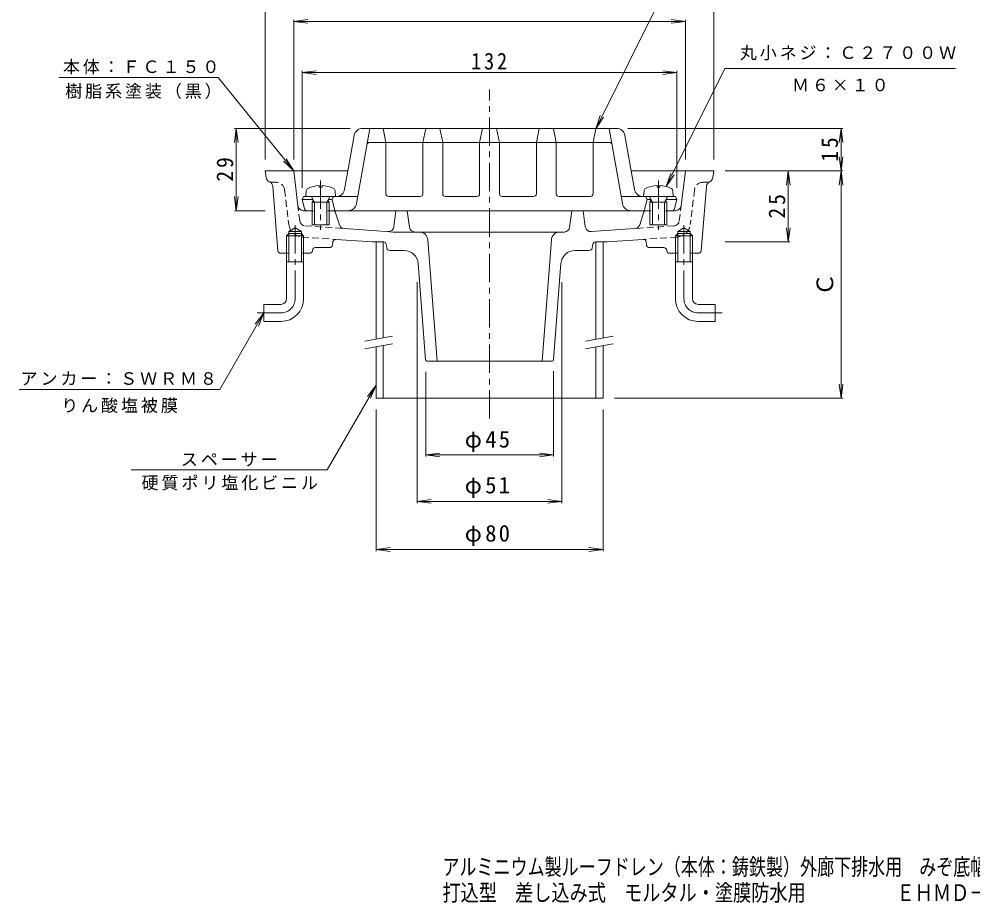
# Model space of a CAD drawing. Units: millimetres, scale not verified. Extents: x -310 to 302, y -270 to 210.
# Drawn here: x -309.5 to 26.5, y -270.3 to 40.9 of the extents above; entities that cross this region are included whole.
import ezdxf
from ezdxf.enums import TextEntityAlignment as Align

# ---------------------------------------------------------------- set-up
doc = ezdxf.new("R2010")
doc.units = ezdxf.units.MM
doc.header["$LTSCALE"] = 2
doc.linetypes.add('CHAIN1', pattern=[8, 5, -1, 1, -1])
doc.linetypes.add('DASHED1', pattern=[1.8, 1.2, -0.6])
for name, color, linetype, lineweight in [('0-0_通り芯', 3, 'Continuous', 9), ('0-2_仕上', 6, 'Continuous', 9), ('0-3_建具', 4, 'Continuous', 9), ('0-4_その他', 7, 'Continuous', 9), ('0-5_寸法', 7, 'Continuous', 9), ('0-A', 4, 'Continuous', 9)]:
    doc.layers.add(name, color=color, linetype=linetype, lineweight=lineweight)
doc.layers.add('F-5_F-5ﾚｲﾔ', color=2, linetype='Continuous')
doc.styles.add('ＭＳ ゴシック', font='')
doc.styles.get('ＭＳ ゴシック').set_extended_font_data('MS Gothic')

msp = doc.modelspace()

# ---------------------------------------------------------------- linework, layer by layer
at = {"layer": '0-0_通り芯', "linetype": 'CHAIN1'}
for p, q in [((-143.764, -99.723), (-143.764, 16.095)), ((-203.264, -15.94), (-203.264, -33.35)), ((-84.264, -15.94), (-84.264, -33.35))]:
    msp.add_line(p, q, dxfattribs=at)
at = {"layer": '0-0_通り芯'}
for p, q in [((-222.483, -14.821), (-222.764, -12.573)), ((-222.764, -12.573), (-193.677, -12.573)), ((-211.26, -24.816), (-212.764, -12.573)), ((-64.764, -12.573), (-93.851, -12.573)), ((-76.267, -24.816), (-74.764, -12.573)), ((-65.045, -14.821), (-64.764, -12.573)), ((-218.342, -40.652), (-220.149, -18.059)), ((-69.185, -40.652), (-67.378, -18.059)), ((-205.764, -26.573), (-209.275, -26.573)), ((-198.992, -26.573), (-200.764, -26.573)), ((-176.764, -26.573), (-177.516, -32.211)), ((-172.764, -26.573), (-171.995, -32.337)), ((-114.764, -26.573), (-115.532, -32.337)), ((-110.764, -26.573), (-110.012, -32.211)), ((-88.535, -26.573), (-86.764, -26.573)), ((-81.764, -26.573), (-78.252, -26.573)), ((-198.04, -27.266), (-196.678, -31.492)), ((-89.487, -27.266), (-90.849, -31.492)), ((-214.464, -33.922), (-212.264, -32.652)), ((-210.064, -33.922), (-212.264, -32.652)), ((-194.914, -32.873), (-180.163, -33.905)), ((-92.613, -32.873), (-107.89, -33.942)), ((-77.464, -33.922), (-75.264, -32.652)), ((-73.064, -33.922), (-75.264, -32.652)), ((-214.464, -34.573), (-214.464, -33.922)), ((-210.064, -33.922), (-214.464, -33.922)), ((-210.064, -34.573), (-210.064, -33.922)), ((-197.939, -36.672), (-185.054, -37.573)), ((-180.163, -33.905), (-177.764, -34.073)), ((-117.358, -34.073), (-177.764, -34.073)), ((-165.539, -36.842), (-162.252, -79.573)), ((-121.989, -36.842), (-125.275, -79.573)), ((-89.588, -36.672), (-102.474, -37.573)), ((-77.464, -33.922), (-73.064, -33.922)), ((-77.464, -34.573), (-77.464, -33.922)), ((-73.064, -34.573), (-73.064, -33.922)), ((-205.177, -39.573), (-200.093, -39.573)), ((-198.928, -37.487), (-199.11, -38.757)), ((-199.092, -38.661), (-199.11, -38.757)), ((-181.111, -37.573), (-185.054, -37.573)), ((-179.903, -39.737), (-180.124, -38.408)), ((-107.624, -39.737), (-107.403, -38.408)), ((-106.416, -37.573), (-102.474, -37.573)), ((-88.599, -37.487), (-88.417, -38.757)), ((-88.435, -38.661), (-88.417, -38.757)), ((-82.35, -39.573), (-87.434, -39.573)), ((-217.345, -41.573), (-214.464, -41.573)), ((-210.064, -41.573), (-207.185, -41.573)), ((-206.174, -40.486), (-206.189, -40.659)), ((-173.894, -40.573), (-178.917, -40.573)), ((-113.633, -40.573), (-108.611, -40.573)), ((-81.354, -40.486), (-81.338, -40.659)), ((-77.464, -41.573), (-80.342, -41.573)), ((-70.182, -41.573), (-73.064, -41.573)), ((-166.299, -79.111), (-168.908, -45.189)), ((-121.228, -79.111), (-118.619, -45.189)), ((-121.727, -79.573), (-165.801, -79.573))]:
    msp.add_line(p, q, dxfattribs=at)
at = {"layer": '0-0_通り芯', "linetype": 'DASHED1'}
for p, q in [((-220.498, -16.573), (-218.957, -16.573)), ((-67.029, -16.573), (-68.571, -16.573)), ((-215.979, -19.207), (-214.475, -31.459)), ((-71.548, -19.207), (-73.053, -31.459)), ((-210.605, -30.154), (-211.26, -24.816)), ((-76.922, -30.154), (-76.267, -24.816)), ((-208.759, -31.905), (-194.914, -32.873)), ((-78.768, -31.905), (-92.613, -32.873)), ((-209.861, -35.838), (-197.876, -36.676)), ((-77.667, -35.838), (-89.652, -36.676))]:
    msp.add_line(p, q, dxfattribs=at)
at = {"layer": '0-0_通り芯', "color": 4, "linetype": 'CHAIN1'}
for p, q in [((-212.264, -31.649), (-212.264, -57.573)), ((-75.264, -31.649), (-75.264, -57.573)), ((-217.264, -62.573), (-225.67, -62.573)), ((-70.264, -62.573), (-61.857, -62.573))]:
    msp.add_line(p, q, dxfattribs=at)
at = {"layer": '0-0_通り芯', "color": 4}
for p, q in [((-214.464, -34.573), (-215.264, -35.373)), ((-209.264, -35.373), (-215.264, -35.373)), ((-215.264, -57.573), (-215.264, -35.373)), ((-210.064, -34.573), (-214.464, -34.573)), ((-214.464, -44.573), (-214.464, -34.573)), ((-210.064, -34.573), (-210.064, -44.573)), ((-78.264, -35.373), (-72.264, -35.373)), ((-77.464, -34.573), (-77.464, -44.573)), ((-77.464, -34.573), (-73.064, -34.573)), ((-73.064, -34.573), (-72.264, -35.373)), ((-73.064, -44.573), (-73.064, -34.573)), ((-72.264, -57.573), (-72.264, -35.373)), ((-209.264, -44.573), (-215.264, -44.573)), ((-78.264, -44.573), (-72.264, -44.573)), ((-217.264, -65.573), (-223.264, -65.573)), ((-70.264, -65.573), (-64.264, -65.573))]:
    msp.add_line(p, q, dxfattribs=at)
for points in [[(-210.064, -34.573), (-209.264, -35.373), (-209.264, -57.573)], [(-77.464, -34.573), (-78.264, -35.373), (-78.264, -57.573)], [(-217.264, -59.573), (-223.264, -59.573), (-223.264, -65.573)], [(-70.264, -59.573), (-64.264, -59.573), (-64.264, -65.573)]]:
    msp.add_lwpolyline(points, dxfattribs=at)
at = {"layer": '0-0_通り芯'}
for centre, radius, start, end in [((-220.498, -14.573), 2, 187.12532, 244.87373), ((-222.143, -18.219), 2, 4.57393, 65.71944), ((-65.384, -18.219), 2, 114.28056, 175.42607), ((-67.029, -14.573), 2, 295.12627, 352.87468), ((-209.275, -24.573), 2, 187.00005, 270), ((-198.992, -27.573), 1, 17.86143, 90), ((-88.535, -27.573), 1, 90, 162.13857), ((-78.252, -24.573), 2, 270, 352.99995), ((-194.775, -30.878), 2, 197.86128, 265.99963), ((-179.498, -31.946), 2, 266.00014, 352.40364), ((-170.013, -32.073), 2, 187.59488, 270), ((-117.515, -32.073), 2, 270, 352.40512), ((-108.029, -31.946), 2, 187.59636, 273.99986), ((-92.752, -30.878), 2, 274.00035, 342.13872), ((-197.945, -37.672), 1, 85.9996, 169.36212), ((-168.53, -37.073), 3, 4.39876, 90), ((-118.997, -37.073), 3, 90, 175.60124), ((-89.582, -37.672), 1, 10.63788, 94.0004), ((-205.177, -40.573), 1, 90, 175.03021), ((-200.093, -38.573), 1, 270, 349.3623), ((-181.111, -38.573), 1, 9.46182, 90), ((-178.917, -39.573), 1, 189.4628, 270), ((-108.611, -39.573), 1, 270, 350.53719), ((-106.416, -38.573), 1, 90, 170.53818), ((-87.434, -38.573), 1, 190.6377, 270), ((-82.35, -40.573), 1, 4.96979, 90), ((-217.345, -40.573), 1, 184.5744, 270), ((-207.185, -40.573), 1, 270, 355.03021), ((-173.894, -45.573), 5, 4.39883, 90), ((-113.633, -45.573), 5, 90, 175.60117), ((-80.342, -40.573), 1, 184.96979, 270), ((-70.182, -40.573), 1, 270, 355.4256), ((-165.801, -79.073), 0.5, 184.39832, 270), ((-121.727, -79.073), 0.5, 270, 355.60168)]:
    msp.add_arc(centre, radius, start, end, dxfattribs=at)
at = {"layer": '0-0_通り芯', "linetype": 'DASHED1'}
for centre, radius, start, end in [((-220.498, -14.573), 2, 244.87373, 270), ((-218.957, -19.573), 3, 7.00006, 89.99998), ((-68.571, -19.573), 3, 90, 172.99994), ((-67.029, -14.573), 2, 270, 295.12627), ((-208.62, -29.91), 2, 187.00008, 266.00017), ((-78.907, -29.91), 2, 273.99983, 352.99992), ((-209.512, -30.85), 5, 187.00005, 266.00006), ((-78.015, -30.85), 5, 273.99992, 352.99995)]:
    msp.add_arc(centre, radius, start, end, dxfattribs=at)
at = {"layer": '0-0_通り芯', "color": 4}
for centre, radius, start, end in [((-217.264, -57.573), 2, 270, 0), ((-217.264, -57.573), 8, 270, 0), ((-70.264, -57.573), 8, 180, 270), ((-70.264, -57.573), 2, 180, 270)]:
    msp.add_arc(centre, radius, start, end, dxfattribs=at)
at = {"layer": '0-0_通り芯', "color": 4, "linetype": 'CHAIN1'}
for centre, start, end in [((-217.264, -57.573), 270, 0), ((-70.264, -57.573), 180, 270)]:
    msp.add_arc(centre, 5, start, end, dxfattribs=at)
at = {"layer": '0-2_仕上'}
for p, q in [((-185.955, 2.427), (-190.631, -24.093)), ((-99.013, 2.427), (-188.514, 2.427)), ((-180.264, -2.572), (-181.264, 2.427)), ((-167.264, -2.572), (-166.264, 2.427)), ((-160.264, -2.572), (-161.264, 2.427)), ((-147.264, -2.572), (-146.264, 2.427)), ((-140.264, -2.572), (-141.264, 2.427)), ((-127.264, -2.572), (-126.263, 2.427)), ((-120.264, -2.572), (-121.263, 2.427)), ((-107.264, -2.572), (-106.264, 2.427)), ((-101.573, 2.427), (-96.896, -24.093)), ((-191.469, -0.052), (-194.826, -19.093)), ((-100.691, -2.572), (-186.836, -2.572)), ((-180.264, -2.572), (-180.264, -20.572)), ((-167.264, -2.572), (-167.264, -20.572)), ((-160.264, -2.572), (-160.264, -20.572)), ((-147.264, -2.572), (-147.264, -20.572)), ((-140.264, -2.572), (-140.264, -20.572)), ((-127.264, -2.572), (-127.264, -20.572)), ((-120.264, -2.572), (-120.264, -20.572)), ((-107.263, -2.572), (-107.263, -20.572)), ((-96.058, -0.052), (-92.701, -19.093)), ((-209.264, -21.572), (-209.764, -22.573)), ((-208.953, -25.815), (-209.764, -22.573)), ((-209.764, -22.573), (-205.955, -22.573)), ((-206.664, -21.572), (-209.264, -21.572)), ((-197.364, -21.572), (-209.264, -21.572)), ((-200.572, -22.573), (-199.264, -22.573)), ((-190.186, -21.572), (-200.082, -21.572)), ((-198.764, -21.572), (-199.264, -22.573)), ((-199.264, -22.573), (-198.264, -26.573)), ((-168.264, -21.572), (-179.292, -21.572)), ((-148.264, -21.572), (-159.264, -21.572)), ((-139.264, -21.572), (-128.264, -21.572)), ((-119.264, -21.572), (-108.235, -21.572)), ((-97.341, -21.572), (-78.264, -21.572)), ((-90.163, -21.572), (-78.264, -21.572)), ((-88.263, -22.573), (-89.263, -26.573)), ((-88.763, -21.572), (-88.263, -22.573)), ((-86.955, -22.573), (-88.263, -22.573)), ((-77.764, -22.573), (-81.572, -22.573)), ((-78.574, -25.815), (-77.764, -22.573)), ((-78.264, -21.572), (-77.764, -22.573)), ((-205.764, -26.573), (-207.983, -26.573)), ((-87.264, -26.573), (-200.764, -26.573)), ((-79.544, -26.573), (-81.263, -26.573))]:
    msp.add_line(p, q, dxfattribs=at)
for centre, radius, start, end in [((-188.514, -0.573), 3, 90, 169.99982), ((-99.013, -0.573), 3, 10.00015, 90), ((-185.997, -3.572), 1, 90, 169.99971), ((-101.53, -3.572), 1, 10.00029, 90), ((-197.781, -18.572), 3, 270, 349.99982), ((-89.746, -18.572), 3, 190.00018, 270), ((-179.264, -20.572), 1, 180, 270), ((-179.264, -20.572), 1, 180, 270), ((-168.264, -20.572), 1, 270, 0), ((-168.264, -20.572), 1, 270, 0), ((-159.264, -20.572), 1, 180, 270), ((-148.264, -20.572), 1, 270, 0), ((-139.264, -20.572), 1, 180, 270), ((-128.264, -20.572), 1, 270, 0), ((-119.264, -20.572), 1, 180, 270), ((-119.264, -20.572), 1, 180, 270), ((-108.264, -20.572), 1, 270, 0), ((-108.264, -20.572), 1, 270, 0), ((-207.983, -25.573), 1, 194.03624, 270), ((-193.585, -23.573), 3, 270, 350.00015), ((-93.942, -23.573), 3, 189.99983, 270), ((-79.544, -25.573), 1, 270, 345.96376)]:
    msp.add_arc(centre, radius, start, end, dxfattribs=at)
at = {"layer": '0-3_建具'}
for p, q in [((-183.764, -37.573), (-181.111, -37.573)), ((-183.764, -71.785), (-183.764, -37.573)), ((-181.264, -71.344), (-181.264, -37.573)), ((-106.416, -37.573), (-103.764, -37.573)), ((-106.264, -71.827), (-106.264, -37.573)), ((-103.764, -71.386), (-103.764, -37.573)), ((-183.764, -92.573), (-183.764, -74.493)), ((-181.264, -92.573), (-181.264, -74.052)), ((-106.264, -92.573), (-106.264, -74.535)), ((-103.764, -92.573), (-103.764, -74.094)), ((-183.764, -92.573), (-103.764, -92.573))]:
    msp.add_line(p, q, dxfattribs=at)
at = {"layer": '0-3_建具', "color": 7}
for p, q in [((-187.667, -72.473), (-178, -70.769)), ((-187.667, -75.181), (-178, -73.477)), ((-109.929, -72.473), (-100.262, -70.769)), ((-109.929, -75.181), (-100.262, -73.477))]:
    msp.add_line(p, q, dxfattribs=at)
at = {"layer": '0-4_その他'}
for p, q in [((-222.764, 58.68), (-222.764, -8.573)), ((-64.764, 58.68), (-64.764, -8.573)), ((-212.764, 40.08), (-207.806, 40.733)), ((-212.764, 40.68), (-212.764, -8.573)), ((-74.764, 40.08), (-79.721, 40.733)), ((-74.764, 40.68), (-74.764, -8.573)), ((-212.764, 40.08), (-74.764, 40.08)), ((-212.764, 40.08), (-207.806, 39.428)), ((-74.764, 40.08), (-79.721, 39.428)), ((-209.764, 22.08), (-204.806, 22.733)), ((-209.764, 22.68), (-209.764, -18.573)), ((-209.764, 22.08), (-77.764, 22.08)), ((-209.764, 22.08), (-204.806, 21.428)), ((-77.764, 22.08), (-82.721, 22.733)), ((-77.764, 22.08), (-82.721, 21.428)), ((-77.764, 22.68), (-77.764, -18.573)), ((-106.358, 2.237), (-104.731, 6.965)), ((-106.358, 2.237), (-103.563, 6.383)), ((-233.012, 2.427), (-233.664, -2.53)), ((-233.612, 2.427), (-192.913, 2.427)), ((-233.012, -26.573), (-233.012, 2.427)), ((-233.012, 2.427), (-232.359, -2.53)), ((-19.308, 2.427), (-95.013, 2.427)), ((-19.908, 2.427), (-20.56, -2.53)), ((-19.908, 2.427), (-19.908, -12.573)), ((-19.908, 2.427), (-19.255, -2.53)), ((-19.908, -12.573), (-20.56, -7.615)), ((-19.908, -12.573), (-19.255, -7.615)), ((-81.515, -18.058), (-79.887, -13.33)), ((-19.308, -12.573), (-60.764, -12.573)), ((-38.508, -12.573), (-39.16, -17.53)), ((-38.508, -12.573), (-38.508, -37.573)), ((-38.508, -12.573), (-37.855, -17.53)), ((-19.908, -12.573), (-20.56, -17.53)), ((-19.908, -12.573), (-19.908, -92.573)), ((-19.908, -12.573), (-19.255, -17.53)), ((-81.515, -18.058), (-78.719, -13.912)), ((-233.012, -26.573), (-233.664, -21.615)), ((-233.012, -26.573), (-232.359, -21.615)), ((-233.612, -26.573), (-222.817, -26.573)), ((-38.508, -37.573), (-39.16, -32.615)), ((-38.508, -37.573), (-37.855, -32.615)), ((-37.908, -37.573), (-60.764, -37.573)), ((-169.264, -129.53), (-169.264, -51.738)), ((-118.264, -129.53), (-118.264, -51.738)), ((-166.264, -113.17), (-166.264, -83.261)), ((-121.228, -113.17), (-121.228, -83.111)), ((-19.908, -92.573), (-20.56, -87.615)), ((-19.908, -92.573), (-19.255, -87.615)), ((-19.308, -92.573), (-99.764, -92.573)), ((-183.764, -146.478), (-183.764, -96.573)), ((-103.764, -146.478), (-103.764, -96.573)), ((-166.264, -112.57), (-161.306, -111.917)), ((-166.264, -112.57), (-121.228, -112.57)), ((-166.264, -112.57), (-161.306, -113.222)), ((-121.228, -112.57), (-126.185, -111.917)), ((-121.228, -112.57), (-126.185, -113.222)), ((-169.264, -128.93), (-164.306, -128.278)), ((-169.264, -128.93), (-118.264, -128.93)), ((-169.264, -128.93), (-164.306, -129.583)), ((-118.264, -128.93), (-123.221, -128.278)), ((-118.264, -128.93), (-123.221, -129.583)), ((-183.764, -145.878), (-178.806, -145.226)), ((-183.764, -145.878), (-103.764, -145.878)), ((-183.764, -145.878), (-178.806, -146.531)), ((-103.764, -145.878), (-108.721, -145.226)), ((-103.764, -145.878), (-108.721, -146.531))]:
    msp.add_line(p, q, dxfattribs=at)
at = {"layer": '0-5_寸法'}
for p, q in [((-106.358, 2.237), (-70.543, 74.085)), ((-239.361, 20.289), (-295.528, 20.289)), ((-212.764, -12.573), (-239.361, 20.289)), ((-81.515, -18.058), (-60.82, 23.456)), ((20.414, 23.456), (-60.82, 23.456)), ((-212.764, -12.573), (-216.39, -9.13)), ((-212.764, -12.573), (-215.375, -8.309)), ((-223.264, -62.573), (-238.829, -89.532)), ((-223.264, -62.573), (-226.307, -66.539)), ((-223.264, -62.573), (-225.177, -67.192)), ((-309.519, -89.532), (-238.829, -89.532)), ((-183.764, -87.981), (-201.009, -117.851)), ((-183.764, -87.981), (-186.807, -91.947)), ((-183.764, -87.981), (-185.677, -92.6)), ((-201.009, -117.851), (-270.006, -117.851))]:
    msp.add_line(p, q, dxfattribs=at)
at = {"layer": '0-A'}
for p, q in [((-208.338, -19.562), (-208.514, -21.572)), ((-203.743, -17.684), (-203.743, -18.305)), ((-202.784, -18.305), (-203.743, -18.305)), ((-202.784, -17.684), (-202.784, -18.305)), ((-198.19, -19.562), (-198.014, -21.572)), ((-89.338, -19.562), (-89.514, -21.572)), ((-84.743, -17.684), (-84.743, -18.305)), ((-83.784, -18.305), (-84.743, -18.305)), ((-83.784, -17.684), (-83.784, -18.305)), ((-79.19, -19.562), (-79.014, -21.572)), ((-208.514, -21.572), (-198.014, -21.572)), ((-205.394, -23.572), (-206.446, -21.7)), ((-206.264, -23.572), (-205.823, -22.809)), ((-201.134, -23.572), (-200.081, -21.7)), ((-200.264, -23.572), (-200.705, -22.809)), ((-89.514, -21.572), (-79.014, -21.572)), ((-86.394, -23.572), (-87.446, -21.7)), ((-87.264, -23.572), (-86.823, -22.809)), ((-82.134, -23.572), (-81.081, -21.7)), ((-81.264, -23.572), (-81.705, -22.809)), ((-206.264, -23.572), (-206.264, -31.572)), ((-205.394, -23.572), (-205.394, -31.572)), ((-201.134, -23.572), (-201.134, -31.572)), ((-87.264, -23.572), (-87.264, -31.572)), ((-86.394, -23.572), (-86.394, -31.572)), ((-82.134, -23.572), (-82.134, -31.572)), ((-206.264, -31.572), (-200.264, -31.572)), ((-87.264, -31.572), (-81.264, -31.572))]:
    msp.add_line(p, q, dxfattribs=at)
for points in [[(-206.264, -23.572), (-200.264, -23.572), (-200.264, -31.572)], [(-87.264, -23.572), (-81.264, -23.572), (-81.264, -31.572)]]:
    msp.add_lwpolyline(points, dxfattribs=at)
for centre, radius, start, end in [((-207.341, -19.649), 1, 116.94113, 174.99829), ((-203.264, -27.672), 10, 92.7462, 116.94164), ((-203.264, -27.672), 10, 63.05852, 87.2538), ((-199.186, -19.649), 1, 5.00171, 63.05887), ((-88.341, -19.649), 1, 116.94113, 174.99829), ((-84.264, -27.672), 10, 92.7462, 116.94164), ((-84.264, -27.672), 10, 63.05852, 87.2538), ((-80.186, -19.649), 1, 5.00171, 63.05887), ((-206.664, -21.822), 0.25, 29.32918, 90), ((-199.864, -21.822), 0.25, 90, 150.67082), ((-87.664, -21.822), 0.25, 29.32918, 90), ((-80.864, -21.822), 0.25, 90, 150.67082)]:
    msp.add_arc(centre, radius, start, end, dxfattribs=at)

# ---------------------------------------------------------------- texts
at = {"layer": '0-4_その他', "color": 2, "style": 'ＭＳ ゴシック'}
msp.add_text('Ｃ', height=5.865, rotation=90, dxfattribs=at).set_placement((-20.908, -56.573), align=Align.BOTTOM_LEFT)
at = {"layer": '0-4_その他', "color": 2, "char_height": 5.865, "attachment_point": 7, "style": 'ＭＳ ゴシック'}
for s, insert in [('\\T1.27;\\W0.9;132', (-150.264, 23.08)), ('\\T1.19;φ45', (-152.496, -111.57)), ('\\T1.19;φ51', (-152.514, -127.73)), ('\\T1.19;φ80', (-152.514, -144.678))]:
    msp.add_mtext(s, dxfattribs=dict(at, insert=insert))
at = {"layer": '0-4_その他', "color": 2, "char_height": 5.865, "attachment_point": 7, "rotation": 90, "style": 'ＭＳ ゴシック'}
for s, insert in [('\\T1.27;\\W0.95;15', (-20.908, -9.323)), ('\\T1.27;\\W0.95;29', (-234.012, -16.323)), ('\\T1.27;\\W0.95;25', (-39.508, -29.323))]:
    msp.add_mtext(s, dxfattribs=dict(at, insert=insert))
at = {"layer": '0-5_寸法', "char_height": 4.399, "attachment_point": 7, "style": 'ＭＳ ゴシック'}
for s, insert in [('\\T1.17;丸小ネジ：Ｃ２７００Ｗ', (-55.586, 26.38)), ('\\T1.17;本体：ＦＣ１５０', (-294.084, 21.435)), ('\\T1.17;樹脂系塗装（黒）', (-293.26, 12.756)), ('\\T1.17;Ｍ６×１０', (-37.203, 15.425)), ('\\T1.17;アンカー：ＳＷＲＭ８', (-308.992, -88.088)), ('\\T1.17;りん酸塩被膜', (-294.674, -97.854)), ('\\T1.17;スペーサー', (-252.507, -116.633)), ('\\T1.17;硬質ポリ塩化ビニル', (-266.357, -125.069))]:
    msp.add_mtext(s, dxfattribs=dict(at, insert=insert))
at = {"layer": 'F-5_F-5ﾚｲﾔ', "style": 'ＭＳ ゴシック'}
for s, width, p in [('アルミニウム製ルーフドレン（本体：鋳鉄製）外廊下排水用\u3000みぞ底幅８０ｍｍ\u3000たて引き用', 0.75, (-160.357, -262.319)), ('打込型\u3000差し込み式\u3000モルタル・塗膜防水用\u3000\u3000\u3000\u3000\u3000ＥＨＭＤ－１－５０\u3000Ｃ＝指示', 0.8, (-160.357, -271.411))]:
    msp.add_text(s, height=5.865, dxfattribs=dict(at, width=width)).set_placement(p, align=Align.BOTTOM_LEFT)

doc.saveas('drawing.dxf')
